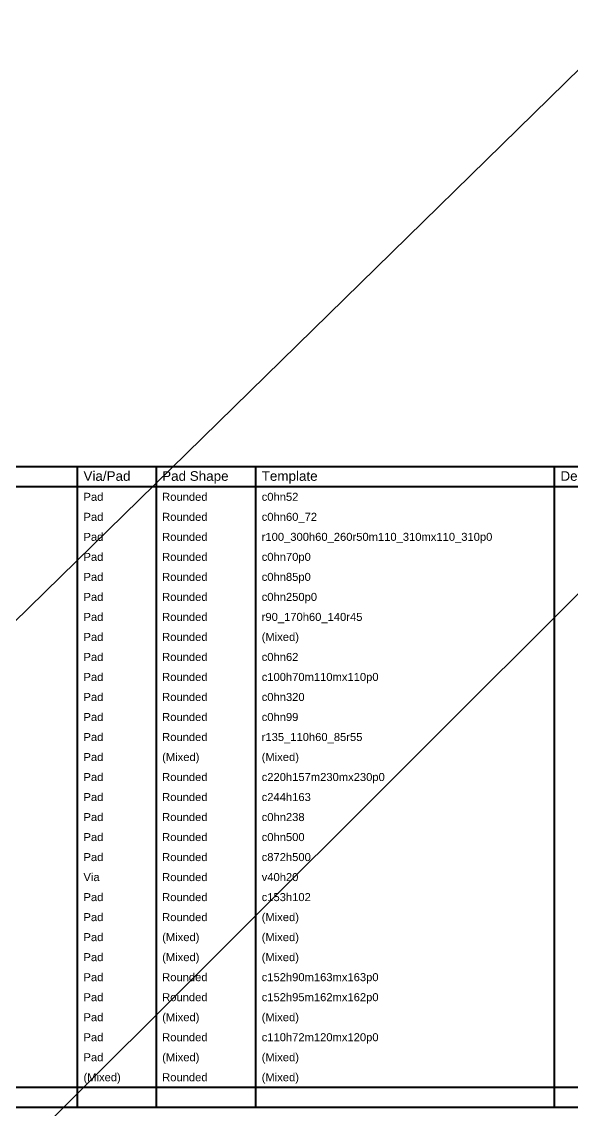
# Model space of a CAD drawing. Header units: inches. Extents: x -11 to 5428, y 0 to 5423.
# Drawn here: x 118.4 to 223.2, y 131.6 to 338.8 of the extents above; entities that cross this region are included whole.
import ezdxf

# ---------------------------------------------------------------- set-up
doc = ezdxf.new("R2010")
doc.units = ezdxf.units.IN
for name, color, linetype in [('Bottom Solder', 6, 'Continuous'), ('Drill Drawing', 1, 'Continuous'), ('Top Solder', 216, 'Continuous')]:
    doc.layers.add(name, color=color, linetype=linetype)
doc.styles.add('Arial', font='', dxfattribs={"height": 0.2})
doc.styles.get('Arial').set_extended_font_data('Arial')

msp = doc.modelspace()

# ---------------------------------------------------------------- linework, layer by layer
at = {"layer": 'Bottom Solder'}
for p in [(0, 110.06), (6.24, 12.32)]:
    msp.add_line(p, (5427.56, 5423.37), dxfattribs=at)
at = {"layer": 'Drill Drawing'}
for points in [[(-0.01, 254.13, 0.381, 0.381, 0), (242.64, 254.13, 0.381, 0.381, 0)], [(129.01, 132.21, 0.381, 0.381, 0), (129.01, 254.13, 0.381, 0.381, 0)], [(143.99, 132.21, 0.381, 0.381, 0), (143.99, 254.13, 0.381, 0.381, 0)], [(162.93, 132.21, 0.381, 0.381, 0), (162.93, 254.13, 0.381, 0.381, 0)], [(219.81, 132.21, 0.381, 0.381, 0), (219.81, 254.13, 0.381, 0.381, 0)], [(-0.01, 250.32, 0.381, 0.381, 0), (242.64, 250.32, 0.381, 0.381, 0)], [(-0.01, 136.02, 0.381, 0.381, 0), (242.64, 136.02, 0.381, 0.381, 0)], [(-0.01, 132.21, 0.381, 0.381, 0), (242.64, 132.21, 0.381, 0.381, 0)]]:
    msp.add_lwpolyline(points, format="xyseb", dxfattribs=at)
for points in [[(128.91, 254.13, 0.191, 0.191, 1), (129.1, 254.13, 0.191, 0.191, 1)], [(143.9, 254.13, 0.191, 0.191, 1), (144.09, 254.13, 0.191, 0.191, 1)], [(162.84, 254.13, 0.191, 0.191, 1), (163.03, 254.13, 0.191, 0.191, 1)], [(219.72, 254.13, 0.191, 0.191, 1), (219.91, 254.13, 0.191, 0.191, 1)], [(128.91, 132.21, 0.191, 0.191, 1), (129.1, 132.21, 0.191, 0.191, 1)], [(143.9, 132.21, 0.191, 0.191, 1), (144.09, 132.21, 0.191, 0.191, 1)], [(162.84, 132.21, 0.191, 0.191, 1), (163.03, 132.21, 0.191, 0.191, 1)], [(219.72, 132.21, 0.191, 0.191, 1), (219.91, 132.21, 0.191, 0.191, 1)]]:
    msp.add_lwpolyline(points, format="xyseb", close=True, dxfattribs=at)
at = {"layer": 'Top Solder'}
for p in [(0, 110.06), (6.24, 12.32)]:
    msp.add_line(p, (5427.56, 5423.37), dxfattribs=at)

# ---------------------------------------------------------------- texts
at = {"layer": 'Drill Drawing', "style": 'Arial'}
for s, height, p in [('Via/Pad', 1.829, (130.15, 251.46)), ('Pad Shape', 1.829, (145.13, 251.46)), ('Template', 1.829, (164.08, 251.46)), ('Description', 1.8288, (220.96, 251.46)), ('Pad', 1.524, (130.15, 247.65)), ('Rounded', 1.524, (145.13, 247.65)), ('c0hn52', 1.524, (164.08, 247.65)), ('Pad', 1.524, (130.15, 243.84)), ('Rounded', 1.524, (145.13, 243.84)), ('c0hn60_72', 1.524, (164.08, 243.84)), ('Pad', 1.524, (130.15, 240.03)), ('Rounded', 1.524, (145.13, 240.03)), ('r100_300h60_260r50m110_310mx110_310p0', 1.524, (164.08, 240.03)), ('Pad', 1.524, (130.15, 236.22)), ('Rounded', 1.524, (145.13, 236.22)), ('c0hn70p0', 1.524, (164.08, 236.22)), ('Pad', 1.524, (130.15, 232.41)), ('Rounded', 1.524, (145.13, 232.41)), ('c0hn85p0', 1.524, (164.08, 232.41)), ('Pad', 1.524, (130.15, 228.6)), ('Rounded', 1.524, (145.13, 228.6)), ('c0hn250p0', 1.524, (164.08, 228.6)), ('Pad', 1.524, (130.15, 224.79)), ('Rounded', 1.524, (145.13, 224.79)), ('r90_170h60_140r45', 1.524, (164.08, 224.79)), ('Pad', 1.524, (130.15, 220.98)), ('Rounded', 1.524, (145.13, 220.98)), ('(Mixed)', 1.524, (164.08, 220.98)), ('Pad', 1.524, (130.15, 217.17)), ('Rounded', 1.524, (145.13, 217.17)), ('c0hn62', 1.524, (164.08, 217.17)), ('Pad', 1.524, (130.15, 213.36)), ('Rounded', 1.524, (145.13, 213.36)), ('c100h70m110mx110p0', 1.524, (164.08, 213.36)), ('Pad', 1.524, (130.15, 209.55)), ('Rounded', 1.524, (145.13, 209.55)), ('c0hn320', 1.524, (164.08, 209.55)), ('Pad', 1.524, (130.15, 205.74)), ('Rounded', 1.524, (145.13, 205.74)), ('c0hn99', 1.524, (164.08, 205.74)), ('Pad', 1.524, (130.15, 201.93)), ('Rounded', 1.524, (145.13, 201.93)), ('r135_110h60_85r55', 1.524, (164.08, 201.93)), ('Pad', 1.524, (130.15, 198.12)), ('(Mixed)', 1.524, (145.13, 198.12)), ('(Mixed)', 1.524, (164.08, 198.12)), ('Pad', 1.524, (130.15, 194.31)), ('Rounded', 1.524, (145.13, 194.31)), ('c220h157m230mx230p0', 1.524, (164.08, 194.31)), ('Pad', 1.524, (130.15, 190.5)), ('Rounded', 1.524, (145.13, 190.5)), ('c244h163', 1.524, (164.08, 190.5)), ('Pad', 1.524, (130.15, 186.69)), ('Rounded', 1.524, (145.13, 186.69)), ('c0hn238', 1.524, (164.08, 186.69)), ('Pad', 1.524, (130.15, 182.88)), ('Rounded', 1.524, (145.13, 182.88)), ('c0hn500', 1.524, (164.08, 182.88)), ('Pad', 1.524, (130.15, 179.07)), ('Rounded', 1.524, (145.13, 179.07)), ('c872h500', 1.524, (164.08, 179.07)), ('Via', 1.524, (130.15, 175.26)), ('Rounded', 1.524, (145.13, 175.26)), ('v40h20', 1.524, (164.08, 175.26)), ('Pad', 1.524, (130.15, 171.45)), ('Rounded', 1.524, (145.13, 171.45)), ('c153h102', 1.524, (164.08, 171.45)), ('Pad', 1.524, (130.15, 167.64)), ('Rounded', 1.524, (145.13, 167.64)), ('(Mixed)', 1.524, (164.08, 167.64)), ('Pad', 1.524, (130.15, 163.83)), ('(Mixed)', 1.524, (145.13, 163.83)), ('(Mixed)', 1.524, (164.08, 163.83)), ('Pad', 1.524, (130.15, 160.02)), ('(Mixed)', 1.524, (145.13, 160.02)), ('(Mixed)', 1.524, (164.08, 160.02)), ('Pad', 1.524, (130.15, 156.21)), ('Rounded', 1.524, (145.13, 156.21)), ('c152h90m163mx163p0', 1.524, (164.08, 156.21)), ('Pad', 1.524, (130.15, 152.4)), ('Rounded', 1.524, (145.13, 152.4)), ('c152h95m162mx162p0', 1.524, (164.08, 152.4)), ('Pad', 1.524, (130.15, 148.59)), ('(Mixed)', 1.524, (145.13, 148.59)), ('(Mixed)', 1.524, (164.08, 148.59)), ('Pad', 1.524, (130.15, 144.78)), ('Rounded', 1.524, (145.13, 144.78)), ('c110h72m120mx120p0', 1.524, (164.08, 144.78)), ('Pad', 1.524, (130.15, 140.97)), ('(Mixed)', 1.524, (145.13, 140.97)), ('(Mixed)', 1.524, (164.08, 140.97)), ('(Mixed)', 1.524, (130.15, 137.16)), ('Rounded', 1.524, (145.13, 137.16)), ('(Mixed)', 1.524, (164.08, 137.16))]:
    msp.add_text(s, height=height, dxfattribs=at).set_placement(p)

doc.saveas('drawing.dxf')
